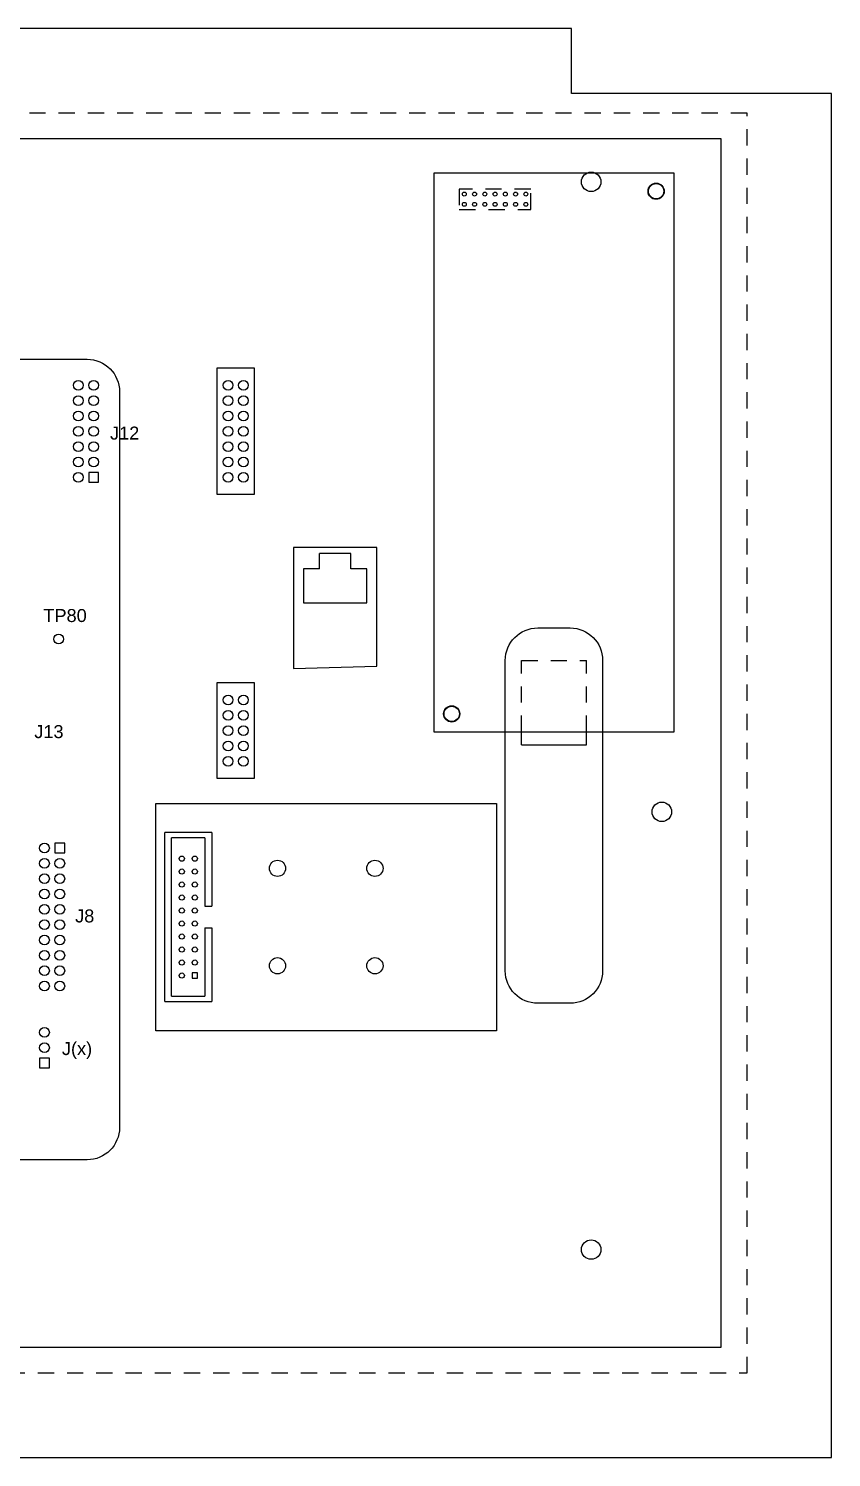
# Model space of a CAD drawing. Header units: inches. Extents: x 0.8 to 17.8, y 0.5 to 11.9.
# Drawn here: x 11.59 to 17.78, y 0.94 to 11.94 of the extents above; entities that cross this region are included whole.
import ezdxf

# ---------------------------------------------------------------- set-up
doc = ezdxf.new("R2010")
doc.units = ezdxf.units.IN
doc.header["$LTSCALE"] = 0.5
doc.header["$MEASUREMENT"] = 0
doc.linetypes.add('DASHED2', pattern=[0.375, 0.25, -0.125])
for name, color, linetype in [('1613', 6, 'Continuous'), ('Nail Deck', 31, 'Continuous'), ('PCB', 2, 'Continuous'), ('Xilinx', 1, 'Continuous')]:
    doc.layers.add(name, color=color, linetype=linetype)
doc.styles.get("Standard").update_dxf_attribs({"font": 'arial.ttf'})

msp = doc.modelspace()

# ---------------------------------------------------------------- linework, layer by layer
at = {"layer": '1613'}
for p, q in [((12.57454, 5.97744), (15.19854, 5.97744)), ((12.57454, 4.22744), (12.57454, 5.97744)), ((15.19854, 5.97744), (15.19854, 4.22744)), ((13.00554, 5.75244), (12.64354, 5.75244)), ((12.64354, 4.45244), (12.64354, 5.75244)), ((13.00554, 5.75244), (13.00554, 5.18544)), ((12.95254, 5.71244), (12.69654, 5.71244)), ((12.69654, 4.49244), (12.69654, 5.71244)), ((12.95254, 5.71244), (12.95254, 5.18544)), ((12.95254, 5.18544), (13.00554, 5.18544)), ((12.95254, 5.01944), (12.95254, 4.49244)), ((12.95254, 5.01944), (13.00554, 5.01944)), ((13.00554, 5.01944), (13.00554, 4.45244)), ((12.85454, 4.67244), (12.85454, 4.63244)), ((12.89454, 4.67244), (12.85454, 4.67244)), ((12.85454, 4.63244), (12.89454, 4.63244)), ((12.89454, 4.63244), (12.89454, 4.67244)), ((12.64354, 4.45244), (13.00554, 4.45244)), ((12.69654, 4.49244), (12.95254, 4.49244)), ((15.19854, 4.22744), (12.57454, 4.22744))]:
    msp.add_line(p, q, dxfattribs=at)
for centre, radius in [((12.77454, 5.55244), 0.02), ((12.87454, 5.55244), 0.02), ((13.51154, 5.47744), 0.0625), ((14.26154, 5.47744), 0.0625), ((12.77454, 5.45244), 0.02), ((12.87454, 5.45244), 0.02), ((12.77454, 5.35244), 0.02), ((12.87454, 5.35244), 0.02), ((12.77454, 5.25244), 0.02), ((12.77454, 5.15244), 0.02), ((12.87454, 5.25244), 0.02), ((12.87454, 5.15244), 0.02), ((12.77454, 5.05244), 0.02), ((12.87454, 5.05244), 0.02), ((12.77454, 4.95244), 0.02), ((12.87454, 4.95244), 0.02), ((12.77454, 4.85244), 0.02), ((12.87454, 4.85244), 0.02), ((12.77454, 4.75244), 0.02), ((12.87454, 4.75244), 0.02), ((13.51154, 4.72744), 0.0625), ((14.26154, 4.72744), 0.0625), ((12.77454, 4.65244), 0.02)]:
    msp.add_circle(centre, radius, dxfattribs=at)
at = {"layer": 'Nail Deck'}
for p, q in [((15.77639, 11.94244), (2.77639, 11.94244)), ((15.77639, 11.44244), (15.77639, 11.94244)), ((17.77639, 11.44244), (15.77639, 11.44244)), ((17.77639, 0.94244), (17.77639, 11.44244)), ((12.05789, 8.52594), (12.05789, 8.45094)), ((12.13289, 8.52594), (12.05789, 8.52594)), ((12.13289, 8.45094), (12.13289, 8.52594)), ((12.05789, 8.45094), (12.13289, 8.45094)), ((11.79789, 5.67094), (11.79789, 5.59594)), ((11.87289, 5.67094), (11.79789, 5.67094)), ((11.87289, 5.59594), (11.87289, 5.67094)), ((11.79789, 5.59594), (11.87289, 5.59594)), ((11.67989, 4.01594), (11.67989, 3.94094)), ((11.75489, 4.01594), (11.67989, 4.01594)), ((11.75489, 3.94094), (11.75489, 4.01594)), ((11.67989, 3.94094), (11.75489, 3.94094)), ((10.76639, 0.94244), (17.77639, 0.94244))]:
    msp.add_line(p, q, dxfattribs=at)
at = {"layer": 'Nail Deck', "linetype": 'DASHED2'}
for p, q in [((17.12639, 11.29244), (1.42639, 11.29244)), ((17.12639, 1.59244), (17.12639, 11.29244)), ((10.76639, 1.59244), (17.12639, 1.59244))]:
    msp.add_line(p, q, dxfattribs=at)
at = {"layer": 'Nail Deck'}
for centre in [(11.97739, 9.19644), (12.09539, 9.19644), (11.97739, 9.07844), (12.09539, 9.07844), (11.97739, 8.96044), (12.09539, 8.96044), (11.97739, 8.84244), (12.09539, 8.84244), (11.97739, 8.72444), (12.09539, 8.72444), (11.97739, 8.60644), (12.09539, 8.60644), (11.97739, 8.48844), (11.82639, 7.24244), (11.71739, 5.63344), (11.71739, 5.51544), (11.83539, 5.51544), (11.71739, 5.39744), (11.83539, 5.39744), (11.71739, 5.27944), (11.83539, 5.27944), (11.71739, 5.16144), (11.83539, 5.16144), (11.71739, 5.04344), (11.83539, 5.04344), (11.71739, 4.92544), (11.83539, 4.92544), (11.71739, 4.80744), (11.83539, 4.80744), (11.71739, 4.68944), (11.83539, 4.68944), (11.71739, 4.57144), (11.83539, 4.57144), (11.71739, 4.21444), (11.71739, 4.09644)]:
    msp.add_circle(centre, 0.0375, dxfattribs=at)
at = {"layer": 'PCB'}
for p, q in [((16.92639, 11.09244), (1.62639, 11.09244)), ((16.92639, 1.79244), (16.92639, 11.09244)), ((13.04539, 9.32744), (13.04539, 8.35744)), ((13.33539, 9.32744), (13.04539, 9.32744)), ((13.33539, 8.35744), (13.33539, 9.32744)), ((13.04539, 8.35744), (13.33539, 8.35744)), ((14.27639, 7.94668), (13.63539, 7.94668)), ((13.63539, 7.94668), (13.63539, 7.01568)), ((14.27639, 7.03368), (14.27639, 7.94668)), ((14.07589, 7.90208), (13.83589, 7.90208)), ((13.83589, 7.78208), (13.83589, 7.90208)), ((14.07589, 7.78208), (14.07589, 7.90208)), ((13.71189, 7.78208), (13.71189, 7.52208)), ((13.83589, 7.78208), (13.71189, 7.78208)), ((14.19989, 7.78208), (14.07589, 7.78208)), ((14.19989, 7.52208), (14.19989, 7.78208)), ((13.71189, 7.52208), (14.19989, 7.52208)), ((13.63539, 7.01568), (14.27639, 7.03368)), ((13.04539, 6.90594), (13.04539, 6.17094)), ((13.33539, 6.90494), (13.04539, 6.90494)), ((13.33539, 6.17094), (13.33539, 6.90494)), ((13.04539, 6.17094), (13.33539, 6.17094)), ((7.07639, 1.79244), (16.92639, 1.79244))]:
    msp.add_line(p, q, dxfattribs=at)
for points in [[(6.63639, 3.23344, -0.41421356), (6.38639, 3.48344), (6.38639, 4.39244, -0.41421356), (6.63639, 4.64244), (6.91639, 4.64244, -0.41421356), (7.16639, 4.39244), (7.16639, 4.35244, 0.41421356), (7.41639, 4.10244), (10.26739, 4.10244, 0.41421356), (10.51739, 4.35244), (10.51739, 9.14644, -0.41421356), (10.76739, 9.39644), (12.04539, 9.39644, -0.41421356), (12.29539, 9.14644), (12.29539, 3.48344, -0.41421356), (12.04539, 3.23344)], [(15.26481, 7.07838, -0.41421356), (15.51481, 7.32838), (15.76481, 7.32838, -0.41421356), (16.01481, 7.07838), (16.01481, 4.6888, -0.41421356), (15.76481, 4.4388), (15.51481, 4.4388, -0.41421356), (15.26481, 4.6888)]]:
    msp.add_lwpolyline(points, format="xyb", close=True, dxfattribs=at)
for centre, radius in [((15.92639, 10.76244), 0.075), ((16.42681, 10.69038), 0.0625), ((13.13139, 9.19644), 0.0375), ((13.24939, 9.19644), 0.0375), ((13.13139, 9.07844), 0.0375), ((13.24939, 9.07844), 0.0375), ((13.13139, 8.96044), 0.0375), ((13.24939, 8.96044), 0.0375), ((13.13139, 8.84244), 0.0375), ((13.24939, 8.84244), 0.0375), ((13.13139, 8.72444), 0.0375), ((13.24939, 8.72444), 0.0375), ((13.13139, 8.60644), 0.0375), ((13.24939, 8.60644), 0.0375), ((13.13139, 8.48844), 0.0375), ((13.24939, 8.48844), 0.0375), ((13.13139, 6.77394), 0.0375), ((13.24939, 6.77394), 0.0375), ((14.85281, 6.66638), 0.0625), ((13.13139, 6.65594), 0.0375), ((13.24939, 6.65594), 0.0375), ((13.13139, 6.53794), 0.0375), ((13.24939, 6.53794), 0.0375), ((13.13139, 6.41994), 0.0375), ((13.24939, 6.41994), 0.0375), ((13.13139, 6.30194), 0.0375), ((13.24939, 6.30194), 0.0375), ((16.4706, 5.91241), 0.075), ((13.51154, 5.47744), 0.0625), ((14.26154, 5.47744), 0.0625), ((13.51154, 4.72744), 0.0625), ((14.26154, 4.72744), 0.0625), ((15.92639, 2.54244), 0.075)]:
    msp.add_circle(centre, radius, dxfattribs=at)
at = {"layer": 'Xilinx'}
for p, q in [((14.71481, 10.82838), (14.71481, 6.52838)), ((16.56481, 10.82838), (14.71481, 10.82838)), ((16.56481, 6.52838), (16.56481, 10.82838)), ((14.71481, 6.52838), (16.56481, 6.52838)), ((15.38981, 6.42838), (15.38981, 6.52838)), ((15.88981, 6.42838), (15.88981, 6.52838)), ((15.38981, 6.42838), (15.88981, 6.42838))]:
    msp.add_line(p, q, dxfattribs=at)
at = {"layer": 'Xilinx', "linetype": 'DASHED2'}
for p, q in [((15.46231, 10.70738), (14.91131, 10.70738)), ((14.91131, 10.70738), (14.91131, 10.55038)), ((15.46231, 10.55038), (15.46231, 10.70738)), ((14.91131, 10.55038), (15.46231, 10.55038)), ((15.38981, 7.07838), (15.88981, 7.07838)), ((15.38981, 6.52838), (15.38981, 7.07838)), ((15.88981, 6.52838), (15.88981, 7.07838))]:
    msp.add_line(p, q, dxfattribs=at)
at = {"layer": 'Xilinx'}
for centre, radius in [((14.94981, 10.66838), 0.015), ((15.02881, 10.66838), 0.015), ((15.10781, 10.66838), 0.015), ((15.18681, 10.66838), 0.015), ((15.26581, 10.66838), 0.015), ((15.34481, 10.66838), 0.015), ((15.42381, 10.66838), 0.015), ((16.42681, 10.69038), 0.059), ((14.94981, 10.58938), 0.015), ((15.02881, 10.58938), 0.015), ((15.10781, 10.58938), 0.015), ((15.18681, 10.58938), 0.015), ((15.26581, 10.58938), 0.015), ((15.34481, 10.58938), 0.015), ((15.42381, 10.58938), 0.015), ((14.85281, 6.66638), 0.059)]:
    msp.add_circle(centre, radius, dxfattribs=at)

# ---------------------------------------------------------------- texts
at = {"layer": 'Nail Deck'}
for s, p in [('J12', (12.22211, 8.77843)), ('TP80', (11.70903, 7.37377)), ('J13', (11.63894, 6.47999)), ('J8', (11.95353, 5.06105)), ('J(x)', (11.85173, 4.04008))]:
    msp.add_text(s, height=0.1, dxfattribs=at).set_placement(p)

doc.saveas('drawing.dxf')
